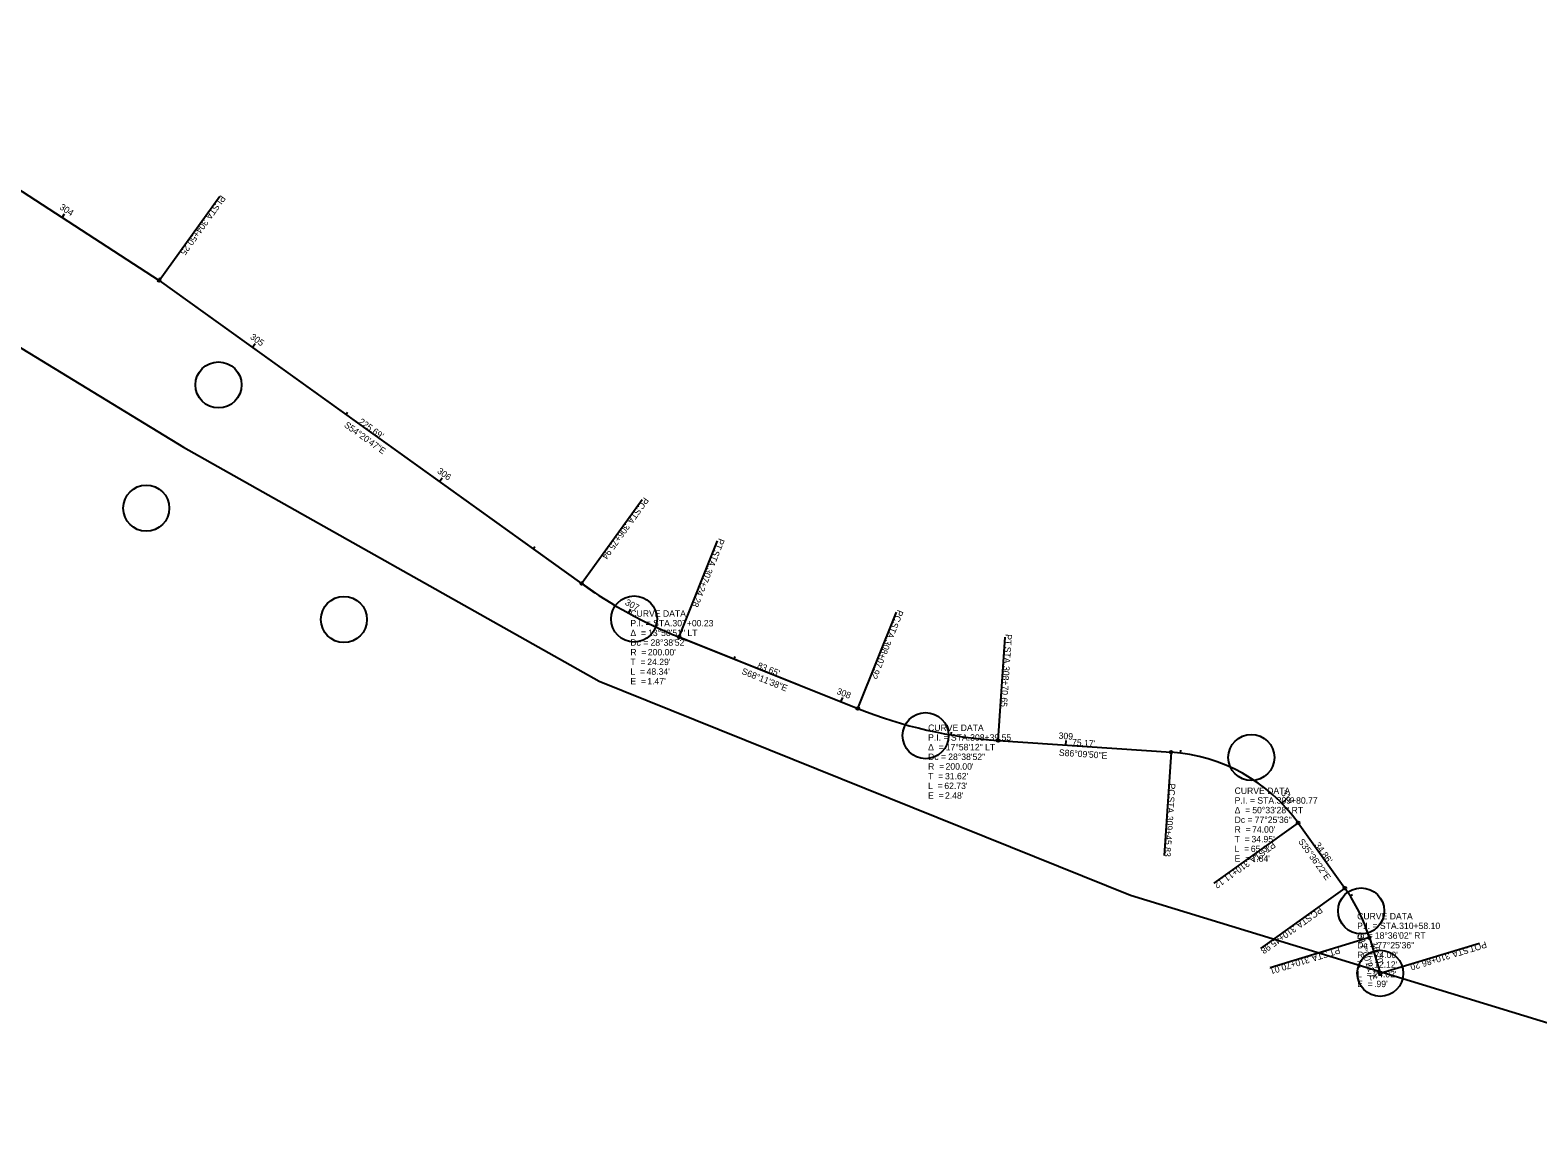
# Model space of a CAD drawing. Extents: x 1439083 to 1441301, y 421605 to 422589.
# Drawn here: x 1439714 to 1440368, y 421772 to 422251 of the extents above; entities that cross this region are included whole.
import ezdxf

# ---------------------------------------------------------------- set-up
doc = ezdxf.new("R2010")
doc.units = 0
for name, color, linetype in [('BD_X_Building', 7, 'Continuous'), ('Default', 7, 'Continuous'), ('DR_X_Cells', 7, 'Continuous'), ('GE_P_Alignment', 7, 'Continuous'), ('LT_X_Poles', 7, 'Continuous'), ('PV_X_Field_Drive', 7, 'Continuous'), ('RD_X_Gate', 7, 'Continuous'), ('RD_X_GR_Rt', 7, 'Continuous'), ('RD_X_RR_2', 7, 'Continuous'), ('VG_X_Tree_Line_Rt', 7, 'Continuous')]:
    doc.layers.add(name, color=color, linetype=linetype)

msp = doc.modelspace()

# ---------------------------------------------------------------- linework, layer by layer
at = {"layer": 'Default'}
for p, q in [((1439769.7, 422142.58), (1439958.79, 422006.93)), ((1439994.8, 421988.07), (1440073.03, 421956.78)), ((1440133.94, 421942.91), (1440208.95, 421937.88)), ((1440264.16, 421907.13), (1440284.46, 421878.79)), ((1440295.06, 421857.35), (1440299.79, 421841.86))]:
    msp.add_line(p, q, dxfattribs=at)
for centre, radius, start, end in [((1440069.66, 422173.54), 200, 234.34633, 248.19393), ((1440147.32, 422142.47), 200, 248.19393, 266.1639), ((1440204, 421864.05), 74, 35.60623, 86.1639), ((1440224.29, 421835.71), 74, 17.00576, 35.60623)]:
    msp.add_arc(centre, radius, start, end, dxfattribs=at)
at = {"layer": 'DR_X_Cells'}
for centre in [(1439764.06, 422043.78), (1439849.86, 421995.45)]:
    msp.add_circle(centre, 10, dxfattribs=at)
at = {"layer": 'GE_P_Alignment'}
for p, q in [((1439601.99, 422251.25), (1439769.7, 422142.58)), ((1439769.7, 422142.58), (1439953.08, 422011.03)), ((1439995.37, 421987.85), (1440073.03, 421956.78)), ((1440133.94, 421942.91), (1440208.95, 421937.88)), ((1440264.16, 421907.13), (1440284.46, 421878.79)), ((1440295.06, 421857.35), (1440299.79, 421841.86))]:
    msp.add_line(p, q, dxfattribs=at)
for centre, radius, start, end in [((1440069.66, 422173.54), 200, 234.34633, 248.19393), ((1440147.32, 422142.47), 200, 248.19393, 266.1639), ((1440204, 421864.05), 74, 35.60623, 86.1639), ((1440224.29, 421835.71), 74, 17.00576, 35.60623)]:
    msp.add_arc(centre, radius, start, end, dxfattribs=at)
at = {"layer": 'LT_X_Poles'}
for p, q in [((1439583.86, 422189.93), (1439780.2, 422070.24)), ((1439780.2, 422070.24), (1439960.62, 421968.65)), ((1439960.62, 421968.65), (1440191.42, 421875.8))]:
    msp.add_line(p, q, dxfattribs=at)
msp.add_lwpolyline([(1440191.42, 421875.8), (1440400.86, 421811.74), (1440826.21, 421771.75)], dxfattribs=at)
at = {"layer": 'PV_X_Field_Drive'}
for p, q in [((1439769.7, 422142.58), (1439795.93, 422179.14)), ((1439953.08, 422011.03), (1439979.31, 422047.59)), ((1439995.37, 421987.85), (1440012.08, 422029.63)), ((1440073.03, 421956.78), (1440089.75, 421998.56)), ((1440133.94, 421942.91), (1440136.95, 421987.81)), ((1440208.95, 421937.88), (1440205.94, 421892.99)), ((1440264.16, 421907.13), (1440227.58, 421880.93)), ((1440284.46, 421878.79), (1440247.87, 421852.59)), ((1440295.06, 421857.35), (1440252.03, 421844.19)), ((1440299.79, 421841.86), (1440342.83, 421855.02))]:
    msp.add_line(p, q, dxfattribs=at)
for centre in [(1439769.7, 422142.58), (1439953.08, 422011.03), (1439995.37, 421987.85), (1440073.03, 421956.78), (1440133.94, 421942.91), (1440208.95, 421937.88), (1440264.16, 421907.13), (1440284.46, 421878.79), (1440295.06, 421857.35), (1440299.79, 421841.86)]:
    msp.add_circle(centre, 0.6, dxfattribs=at)
at = {"layer": 'RD_X_GR_Rt'}
for p, q in [((1439727.53, 422169.9), (1439728.62, 422171.58)), ((1439769.49, 422142.71), (1439770.14, 422143.72)), ((1439810.12, 422113.58), (1439811.29, 422115.2)), ((1439850.75, 422084.44), (1439851.45, 422085.41)), ((1439891.38, 422055.29), (1439892.54, 422056.92)), ((1439932.01, 422026.15), (1439932.71, 422027.12)), ((1439973.43, 421998.21), (1439974.39, 421999.96)), ((1440019.25, 421978.29), (1440019.7, 421979.41)), ((1440065.67, 421959.72), (1440066.41, 421961.58)), ((1440113.44, 421945.36), (1440113.65, 421946.54)), ((1440163.22, 421940.95), (1440163.36, 421942.95)), ((1440213.1, 421937.49), (1440213.25, 421938.68)), ((1440257.03, 421915.66), (1440258.46, 421917.05)), ((1440286.71, 421875.46), (1440287.72, 421876.11))]:
    msp.add_line(p, q, dxfattribs=at)
at = {"layer": 'VG_X_Tree_Line_Rt'}
for centre in [(1439795.41, 422097.26), (1439975.83, 421995.66), (1440102.39, 421945.03), (1440243.82, 421935.55), (1440291.51, 421868.94), (1440299.79, 421841.86)]:
    msp.add_circle(centre, 10, dxfattribs=at)

# ---------------------------------------------------------------- texts
at = {"layer": 'BD_X_Building'}
for s, rotation, p in [('S54°20\'47"E', 324.34633, (1439849.7, 422079.28)), ('S68°11\'38"E', 338.19393, (1440022.26, 421971.92)), ('S86°09\'50"E', 356.1639, (1440160.21, 421936.34)), ('S35°36\'22"E', 305.60623, (1440264.04, 421899.06)), ('S17°00\'21"E', 287.00576, (1440289.64, 421858.66))]:
    msp.add_text(s, height=2.8, rotation=rotation, dxfattribs=at).set_placement(p)
at = {"layer": 'PV_X_Field_Drive'}
for s, rotation, p in [('PI', 234.34633, (1439796.46, 422179.81)), (' STA. ', 234.34633, (1439794.48, 422177.06)), ('304+50.25', 234.34633, (1439788.97, 422169.38)), ('PC', 234.34633, (1439980.17, 422048.72)), (' STA. ', 234.34633, (1439977.5, 422044.99)), ('306+75.94', 234.34633, (1439971.99, 422037.31)), ('PT', 248.19393, (1440012.64, 422030.91)), (' STA. ', 248.19393, (1440011, 422026.81)), ('307+24.28', 248.19393, (1440007.49, 422018.03)), (' STA. ', 248.19393, (1440088.61, 421995.61)), ('PC', 248.19393, (1440090.31, 421999.86)), ('PT', 266.1639, (1440137.09, 421989.17)), ('308+07.92', 248.19393, (1440085.1, 421986.83)), (' STA. ', 266.1639, (1440136.79, 421984.77)), ('308+70.65', 266.1639, (1440136.16, 421975.34)), ('PC', 266.1639, (1440208.08, 421924.33)), (' STA. ', 266.1639, (1440207.77, 421919.75)), ('309+45.83', 266.1639, (1440207.14, 421910.32)), (' STA. ', 215.60623, (1440249.49, 421896.58)), ('PT', 215.60623, (1440253.08, 421899.15)), ('310+11.12', 215.60623, (1440241.81, 421891.07)), ('PC', 215.60623, (1440273.49, 421870.89)), (' STA. ', 215.60623, (1440269.76, 421868.22)), ('310+45.98', 215.60623, (1440262.08, 421862.71)), (' STA. ', 197.00576, (1440277.66, 421851.99)), ('PT', 197.00576, (1440281.88, 421853.28)), ('310+86.20', 197.00576, (1440329.59, 421850.93)), (' STA. ', 197.00576, (1440338.63, 421853.7)), ('POT', 197.00576, (1440345.52, 421855.8)), ('310+70.01', 197.00576, (1440268.62, 421849.22))]:
    msp.add_text(s, height=2.8, rotation=rotation, dxfattribs=at).set_placement(p)
at = {"layer": 'RD_X_Gate'}
for s, p in [('CURVE DATA', (1439974.22, 421996.64)), ('P.I. = STA. ', (1439974.22, 421992.44)), ('307+00.23', (1439992.49, 421992.44)), ('Δ  = ', (1439974.22, 421988.24)), ('13°50\'51" LT', (1439981.9, 421988.24)), ('Dc = ', (1439974.22, 421984.04)), ('R  = ', (1439974.22, 421979.84)), ("200.00'", (1439981.81, 421979.84)), ('28°38\'52"', (1439982.96, 421984.04)), ('T  = ', (1439974.22, 421975.64)), ('L  = ', (1439974.22, 421971.44)), ("48.34'", (1439981.27, 421971.44)), ("24.29'", (1439981.56, 421975.64)), ('E  = ', (1439974.22, 421967.24)), ("1.47'", (1439981.56, 421967.24)), ('CURVE DATA', (1440103.49, 421947.05)), ('Δ  = ', (1440103.49, 421938.65)), ('P.I. = STA. ', (1440103.49, 421942.85)), ('17°58\'12" LT', (1440111.16, 421938.65)), ('308+39.55', (1440121.75, 421942.85)), ('Dc = ', (1440103.49, 421934.45)), ('28°38\'52"', (1440112.22, 421934.45)), ('T  = ', (1440103.49, 421926.05)), ('R  = ', (1440103.49, 421930.25)), ("31.62'", (1440110.82, 421926.05)), ("200.00'", (1440111.07, 421930.25)), ('L  = ', (1440103.49, 421921.85)), ("62.73'", (1440110.53, 421921.85)), ('CURVE DATA', (1440236.56, 421919.71)), ('E  = ', (1440103.49, 421917.65)), ("2.48'", (1440110.83, 421917.65)), ('P.I. = STA. ', (1440236.56, 421915.51)), ('309+80.77', (1440254.82, 421915.51)), ('Δ  = ', (1440236.56, 421911.31)), ('Dc = ', (1440236.56, 421907.11)), ('50°33\'28" RT', (1440244.23, 421911.31)), ('77°25\'36"', (1440245.29, 421907.11)), ('R  = ', (1440236.56, 421902.91)), ("74.00'", (1440244.14, 421902.91)), ('T  = ', (1440236.56, 421898.71)), ('L  = ', (1440236.56, 421894.51)), ("65.3'", (1440243.6, 421894.51)), ("34.95'", (1440243.89, 421898.71)), ('E  = ', (1440236.56, 421890.31)), ("7.84'", (1440243.9, 421890.31)), ('CURVE DATA', (1440289.76, 421865.27)), ('P.I. = STA. ', (1440289.76, 421861.07)), ('310+58.10', (1440308.02, 421861.07)), ('Δ  = ', (1440289.76, 421856.87)), ('18°36\'02" RT', (1440297.43, 421856.87)), ('Dc = ', (1440289.76, 421852.67)), ('R  = ', (1440289.76, 421848.47)), ("74.00'", (1440297.34, 421848.47)), ('77°25\'36"', (1440298.5, 421852.67)), ('T  = ', (1440289.76, 421844.27)), ("12.12'", (1440297.1, 421844.27)), ('L  = ', (1440289.76, 421840.07)), ('E  = ', (1440289.76, 421835.87)), ("24.02'", (1440296.8, 421840.07)), (".99'", (1440297.1, 421835.87))]:
    msp.add_text(s, height=2.8, dxfattribs=at).set_placement(p)
at = {"layer": 'RD_X_GR_Rt'}
for s, rotation, p in [('304', 327.05688, (1439726.14, 422173.78)), ('305', 324.34633, (1439808.89, 422117.54)), ('306', 324.34633, (1439890.11, 422059.28)), ('307', 331.23929, (1439971.64, 422002.05)), ('308', 338.19393, (1440063.5, 421963.28)), ('309', 356.1639, (1440160.08, 421943.67)), ('310', 314.21893, (1440256.49, 421919.8))]:
    msp.add_text(s, height=2.8, rotation=rotation, dxfattribs=at).set_placement(p)
at = {"layer": 'RD_X_RR_2'}
for s, rotation, p in [("225.69'", 324.34633, (1439855.99, 422080.73)), ("83.65'", 338.19393, (1440029.05, 421974.42)), ("75.17'", 356.1639, (1440165.9, 421940.81)), ("34.86'", 305.60623, (1440271.11, 421897.51)), ("16.20'", 287.00576, (1440295.84, 421854.94))]:
    msp.add_text(s, height=2.8, rotation=rotation, dxfattribs=at).set_placement(p)

doc.saveas('drawing.dxf')
